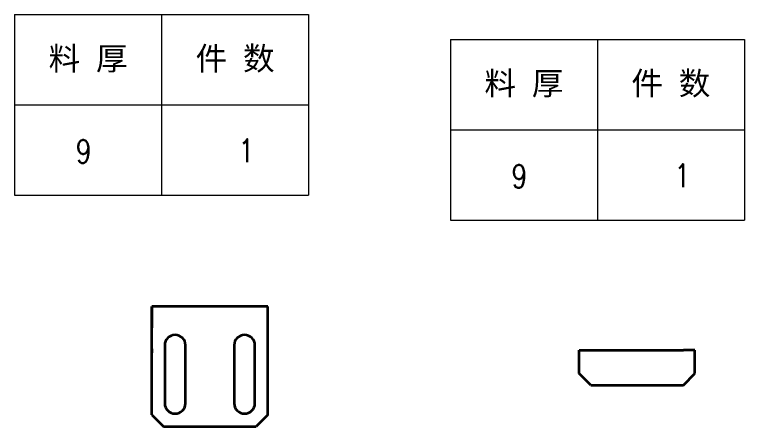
# Model space of a CAD drawing. Header units: millimetres. Extents: x 1333 to 106363, y -60675 to -5704.
# Drawn here: x 5723.5 to 6038.8, y -59295 to -59117.2 of the extents above; entities that cross this region are included whole.
import ezdxf
from ezdxf.enums import TextEntityAlignment as Align

# ---------------------------------------------------------------- set-up
doc = ezdxf.new("R2010")
doc.units = ezdxf.units.MM
doc.header["$LTSCALE"] = 0.5
doc.layers.add('标注线', color=3, linetype='Continuous', lineweight=18)
doc.layers.add('粗实线', color=7, linetype='Continuous', lineweight=35)
doc.styles.add('DIM', font='romans.shx', dxfattribs={"width": 0.8, "bigfont": 'bigfont.shx'})
doc.styles.get("Standard").update_dxf_attribs({"font": 'simplex.shx'})

# ---------------------------------------------------------------- blocks, each defined once
blk = doc.blocks.new('*T44')
at = {"color": 0, "linetype": 'ByBlock', "lineweight": -2, "transparency": 16777216}
for p, q in [((0, 0), (127, 0)), ((0, 0), (0, -78)), ((63.5, 0), (63.5, -78)), ((127, 0), (127, -78)), ((0, -39), (127, -39)), ((0, -78), (127, -78))]:
    blk.add_line(p, q, dxfattribs=at)
at = {"color": 0, "transparency": 16777216, "char_height": 10, "width": 60.5, "attachment_point": 5}
for s, insert in [('{\\fSimSun|b0|i0|c134|p2;料 厚}', (31.75, -19.5)), ('{\\fSimSun|b0|i0|c134|p2;件 数}', (95.25, -19.5))]:
    blk.add_mtext(s, dxfattribs=dict(at, insert=insert))
blk = doc.blocks.new('拆图参数')
blk.add_blockref('*T44', (-63.5, 78))
at = {"style": 'DIM', "width": 0.8}
blk.add_attdef('6', text='', height=10, dxfattribs=at).set_placement((-37.13, 18.91), align=Align.MIDDLE_LEFT)
blk.add_attdef('1', text='', height=10, dxfattribs=at).set_placement((36.65, 19.27), align=Align.MIDDLE_CENTER)

msp = doc.modelspace()

# ---------------------------------------------------------------- linework, layer by layer
at = {"layer": '粗实线'}
for p, q in [((5832.853, -59243.317), (5782.853, -59243.317)), ((5782.853, -59290.027), (5782.853, -59243.317)), ((5832.853, -59290.027), (5832.853, -59243.317)), ((5818.353, -59260.027), (5818.353, -59285.027)), ((5827.353, -59285.027), (5827.353, -59260.027)), ((5972.386, -59262.18), (6012.386, -59262.18)), ((5972.386, -59277.18), (6012.386, -59277.18)), ((5787.853, -59295.027), (5827.853, -59295.027))]:
    msp.add_line(p, q, dxfattribs=at)
at = {"layer": '粗实线', "ltscale": 0.220014}
msp.add_line((5782.853, -59243.317), (5782.853, -59252.118), dxfattribs=at)
at = {"layer": '粗实线', "ltscale": 0.007235}
msp.add_line((5782.853, -59252.118), (5782.853, -59252.407), dxfattribs=at)
at = {"layer": '粗实线', "ltscale": 0.226577}
msp.add_line((5782.853, -59261.47), (5782.853, -59252.407), dxfattribs=at)
at = {"layer": '粗实线', "ltscale": 0.125}
for p, q in [((5788.353, -59260.027), (5788.353, -59265.027)), ((5797.353, -59265.027), (5797.353, -59260.027)), ((5967.386, -59262.18), (5972.386, -59262.18)), ((6017.386, -59262.18), (6012.386, -59262.18))]:
    msp.add_line(p, q, dxfattribs=at)
at = {"layer": '粗实线', "ltscale": 0.046188}
msp.add_line((5782.853, -59261.47), (5782.853, -59263.318), dxfattribs=at)
at = {"layer": '粗实线', "ltscale": 0.25}
for p, q in [((5782.853, -59273.318), (5782.853, -59263.318)), ((5967.386, -59272.18), (5967.386, -59262.18)), ((6017.386, -59272.18), (6017.386, -59262.18)), ((5788.353, -59265.027), (5788.353, -59275.027)), ((5797.353, -59275.027), (5797.353, -59265.027)), ((5788.353, -59275.027), (5788.353, -59285.027)), ((5797.353, -59285.027), (5797.353, -59275.027))]:
    msp.add_line(p, q, dxfattribs=at)
at = {"layer": '粗实线', "ltscale": 0.176777}
for p, q in [((5972.386, -59277.18), (5967.386, -59272.18)), ((6012.386, -59277.18), (6017.386, -59272.18)), ((5782.853, -59290.027), (5787.853, -59295.027)), ((5832.853, -59290.027), (5827.853, -59295.027))]:
    msp.add_line(p, q, dxfattribs=at)
at = {"layer": '粗实线'}
for centre, start, end in [((5792.853, -59260.027), 0, 180), ((5822.853, -59260.027), 0, 180), ((5792.853, -59285.027), 180, 0), ((5822.853, -59285.027), 180, 0)]:
    msp.add_arc(centre, 4.5, start, end, dxfattribs=at)

# ---------------------------------------------------------------- block references
at = {"layer": '标注线'}
for p in [(5787.034, -59195.24), (5975.253, -59205.99)]:
    msp.add_blockref('拆图参数', p, dxfattribs=at).add_auto_attribs({'1': '1', '6': '9'})

doc.saveas('drawing.dxf')
